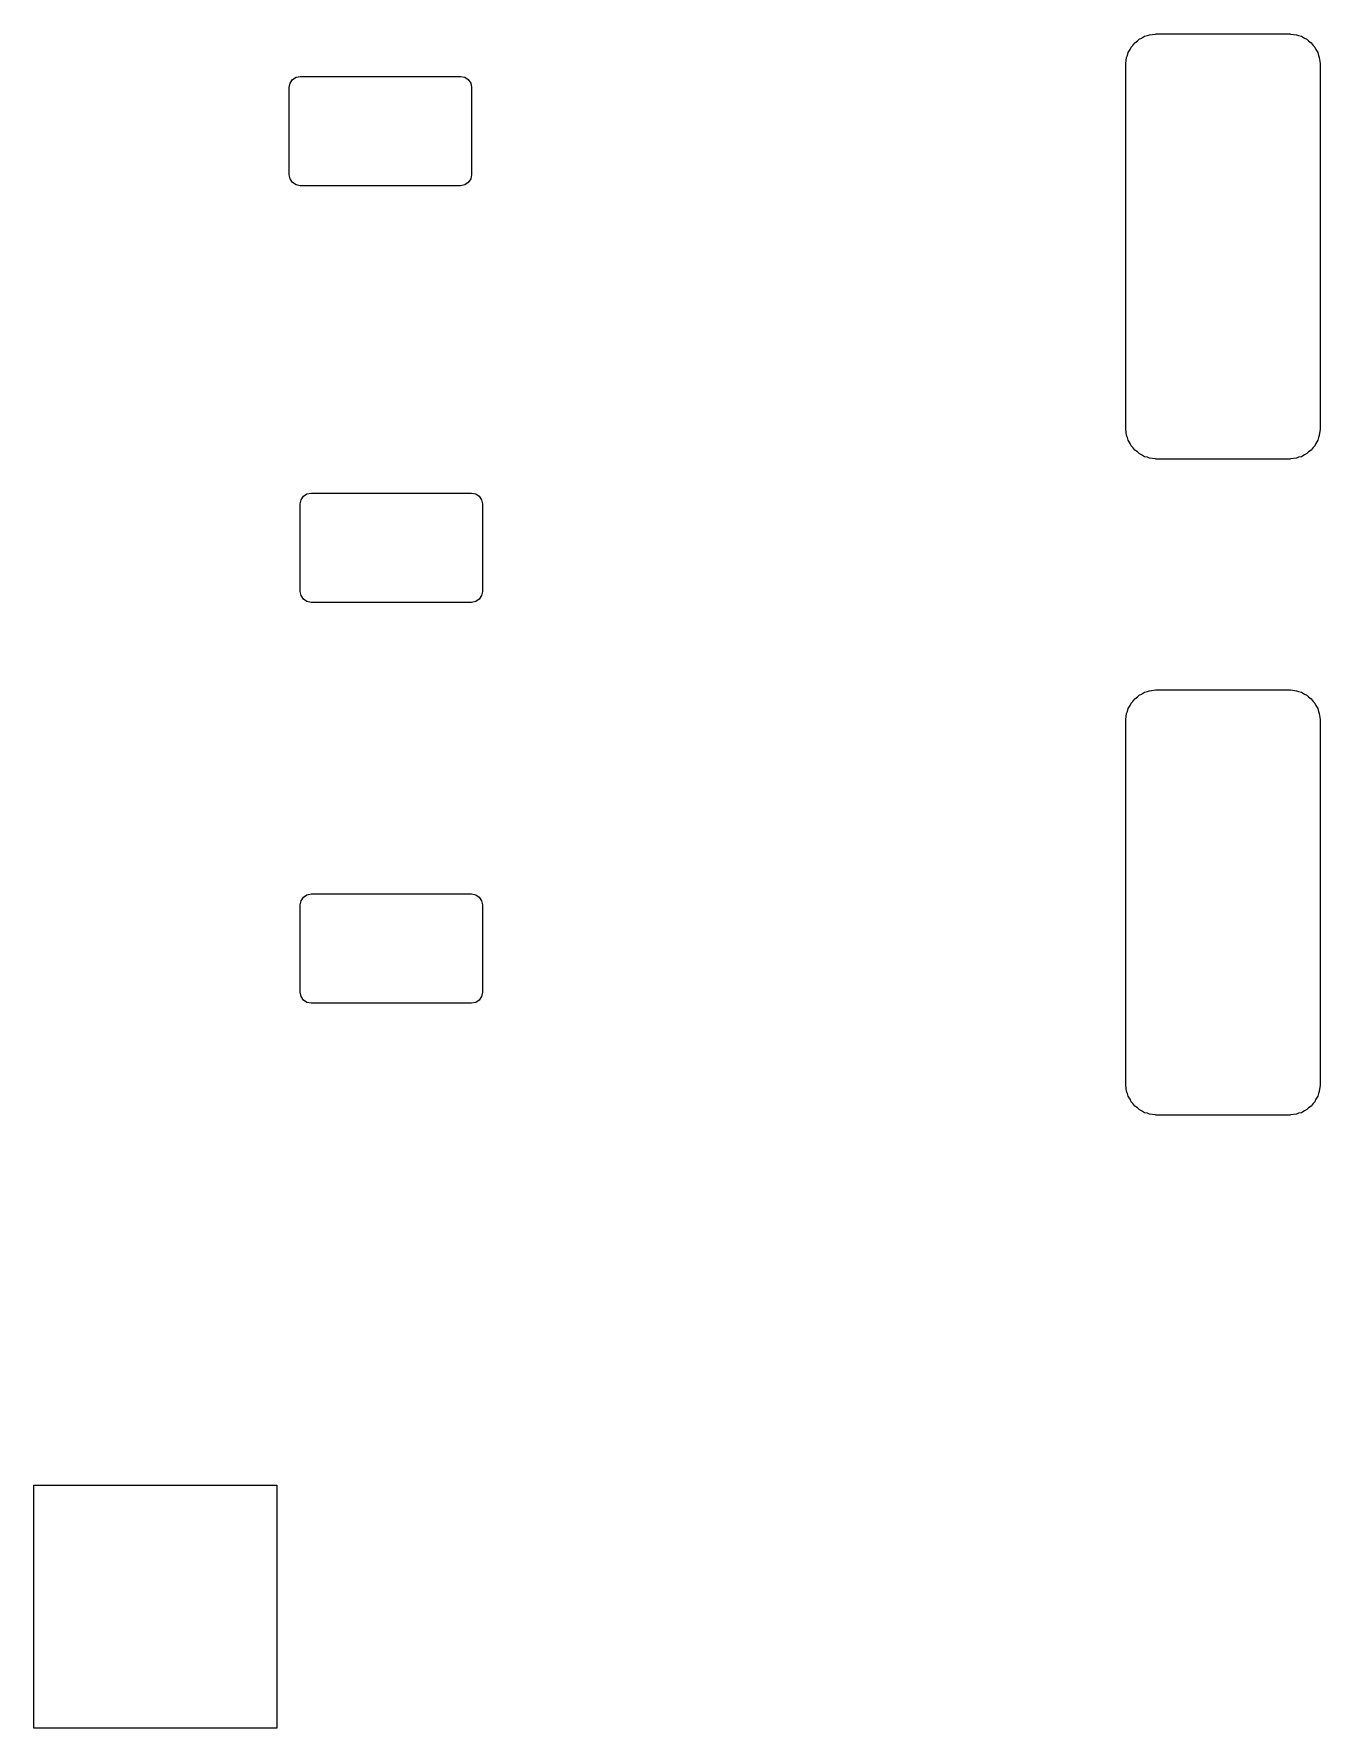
# Model space of a CAD drawing. Header units: millimetres. Extents: x 73.6 to 173.5, y -158 to -94.8.
# Drawn here: x 100.56 to 111.15, y -124.81 to -110.86 of the extents above; entities that cross this region are included whole.
import ezdxf

# ---------------------------------------------------------------- set-up
doc = ezdxf.new("R2010")
doc.units = ezdxf.units.MM
doc.layers.add('F.Mask', color=201, linetype='CONTINUOUS', true_color=0xd864ff)

msp = doc.modelspace()

# ---------------------------------------------------------------- linework, layer by layer
at = {"layer": 'F.Mask', "linetype": 'CONTINUOUS'}
for p, q in [((109.699729, -110.88303), (109.723208, -110.878359)), ((109.723208, -110.878359), (109.740359, -110.870787)), ((109.740359, -110.870787), (109.790551, -110.864964)), ((109.790551, -110.864964), (109.7954, -110.864)), ((109.7954, -110.864), (110.8954, -110.864)), ((110.8954, -110.864), (110.90025, -110.864964)), ((110.90025, -110.864964), (110.95044, -110.870787)), ((110.95044, -110.870787), (110.967589, -110.878359)), ((110.967589, -110.878359), (110.991071, -110.88303)), ((109.56443, -111.018329), (109.581226, -110.993191)), ((109.581226, -110.993191), (109.590008, -110.973303)), ((109.590008, -110.973303), (109.603591, -110.959719)), ((109.603591, -110.959719), (109.618623, -110.937223)), ((109.618623, -110.937223), (109.641119, -110.922191)), ((109.641119, -110.922191), (109.654703, -110.908608)), ((109.654703, -110.908608), (109.674591, -110.899826)), ((109.674591, -110.899826), (109.699729, -110.88303)), ((110.991071, -110.88303), (111.01621, -110.899827)), ((111.01621, -110.899827), (111.036096, -110.908608)), ((111.036096, -110.908608), (111.049677, -110.922189)), ((111.049677, -110.922189), (111.072177, -110.937223)), ((111.072177, -110.937223), (111.08721, -110.959722)), ((111.08721, -110.959722), (111.100791, -110.973303)), ((111.100791, -110.973303), (111.10957, -110.993186)), ((111.10957, -110.993186), (111.12637, -111.018329)), ((109.5454, -111.114), (109.546364, -111.10915)), ((109.5454, -114.114), (109.5454, -111.114)), ((109.546364, -111.10915), (109.552187, -111.058959)), ((109.552187, -111.058959), (109.559759, -111.041808)), ((109.559759, -111.041808), (109.56443, -111.018329)), ((111.12637, -111.018329), (111.131041, -111.041812)), ((111.131041, -111.041812), (111.138612, -111.058959)), ((111.138612, -111.058959), (111.144433, -111.109139)), ((111.144433, -111.109139), (111.1454, -111.114)), ((111.1454, -111.114), (111.1454, -114.114)), ((102.659, -111.304), (102.665851, -111.269558)), ((102.665851, -111.269558), (102.68536, -111.24036)), ((102.68536, -111.24036), (102.714558, -111.220851)), ((102.714558, -111.220851), (102.749, -111.214)), ((102.749, -111.214), (104.069, -111.214)), ((104.069, -111.214), (104.103442, -111.220851)), ((104.103442, -111.220851), (104.13264, -111.24036)), ((104.13264, -111.24036), (104.152149, -111.269558)), ((104.152149, -111.269558), (104.159, -111.304)), ((102.659, -112.024), (102.659, -111.304)), ((104.159, -111.304), (104.159, -112.024)), ((102.665851, -112.058442), (102.659, -112.024)), ((102.68536, -112.08764), (102.665851, -112.058442)), ((102.714558, -112.107149), (102.68536, -112.08764)), ((102.749, -112.114), (102.714558, -112.107149)), ((104.069, -112.114), (102.749, -112.114)), ((104.103442, -112.107149), (104.069, -112.114)), ((104.13264, -112.08764), (104.103442, -112.107149)), ((104.152149, -112.058442), (104.13264, -112.08764)), ((104.159, -112.024), (104.152149, -112.058442)), ((109.546364, -114.118849), (109.5454, -114.114)), ((109.552187, -114.16904), (109.546364, -114.118849)), ((109.559759, -114.186189), (109.552187, -114.16904)), ((109.56443, -114.209671), (109.559759, -114.186189)), ((109.581227, -114.23481), (109.56443, -114.209671)), ((111.12637, -114.209671), (111.109569, -114.234815)), ((111.131041, -114.186185), (111.12637, -114.209671)), ((111.138612, -114.16904), (111.131041, -114.186185)), ((111.144432, -114.118863), (111.138612, -114.16904)), ((111.1454, -114.114), (111.144432, -114.118863)), ((109.590008, -114.254696), (109.581227, -114.23481)), ((109.603589, -114.268277), (109.590008, -114.254696)), ((109.618623, -114.290777), (109.603589, -114.268277)), ((109.641122, -114.30581), (109.618623, -114.290777)), ((109.654703, -114.319391), (109.641122, -114.30581)), ((109.674586, -114.32817), (109.654703, -114.319391)), ((109.699729, -114.34497), (109.674586, -114.32817)), ((109.723212, -114.349641), (109.699729, -114.34497)), ((109.740359, -114.357212), (109.723212, -114.349641)), ((109.790538, -114.363032), (109.740359, -114.357212)), ((109.7954, -114.364), (109.790538, -114.363032)), ((110.8954, -114.364), (109.7954, -114.364)), ((110.900261, -114.363032), (110.8954, -114.364)), ((110.95044, -114.357212), (110.900261, -114.363032)), ((110.967585, -114.349641), (110.95044, -114.357212)), ((110.991071, -114.34497), (110.967585, -114.349641)), ((111.016215, -114.328169), (110.991071, -114.34497)), ((111.036096, -114.319391), (111.016215, -114.328169)), ((111.049674, -114.305812), (111.036096, -114.319391)), ((111.072177, -114.290777), (111.049674, -114.305812)), ((111.087212, -114.268274), (111.072177, -114.290777)), ((111.100791, -114.254696), (111.087212, -114.268274)), ((111.109569, -114.234815), (111.100791, -114.254696)), ((102.804558, -114.650851), (102.839, -114.644)), ((102.839, -114.644), (104.159, -114.644)), ((104.159, -114.644), (104.193442, -114.650851)), ((102.749, -114.734), (102.755851, -114.699558)), ((102.749, -115.454), (102.749, -114.734)), ((102.755851, -114.699558), (102.77536, -114.67036)), ((102.77536, -114.67036), (102.804558, -114.650851)), ((104.193442, -114.650851), (104.22264, -114.67036)), ((104.22264, -114.67036), (104.242149, -114.699558)), ((104.242149, -114.699558), (104.249, -114.734)), ((104.249, -114.734), (104.249, -115.454)), ((102.755851, -115.488442), (102.749, -115.454)), ((104.249, -115.454), (104.242149, -115.488442)), ((102.77536, -115.51764), (102.755851, -115.488442)), ((102.804558, -115.537149), (102.77536, -115.51764)), ((102.839, -115.544), (102.804558, -115.537149)), ((104.159, -115.544), (102.839, -115.544)), ((104.193442, -115.537149), (104.159, -115.544)), ((104.22264, -115.51764), (104.193442, -115.537149)), ((104.242149, -115.488442), (104.22264, -115.51764)), ((109.641119, -116.322191), (109.654703, -116.308608)), ((109.654703, -116.308608), (109.674591, -116.299826)), ((109.674591, -116.299826), (109.699729, -116.28303)), ((109.699729, -116.28303), (109.723208, -116.278359)), ((109.723208, -116.278359), (109.740359, -116.270787)), ((109.740359, -116.270787), (109.790551, -116.264964)), ((109.790551, -116.264964), (109.7954, -116.264)), ((109.7954, -116.264), (110.8954, -116.264)), ((110.8954, -116.264), (110.90025, -116.264964)), ((110.90025, -116.264964), (110.95044, -116.270787)), ((110.95044, -116.270787), (110.967589, -116.278359)), ((110.967589, -116.278359), (110.991071, -116.28303)), ((110.991071, -116.28303), (111.01621, -116.299827)), ((111.01621, -116.299827), (111.036096, -116.308608)), ((111.036096, -116.308608), (111.049677, -116.322189)), ((109.552187, -116.458959), (109.559759, -116.441808)), ((109.559759, -116.441808), (109.56443, -116.418329)), ((109.56443, -116.418329), (109.581226, -116.393191)), ((109.581226, -116.393191), (109.590008, -116.373303)), ((109.590008, -116.373303), (109.603591, -116.359719)), ((109.603591, -116.359719), (109.618623, -116.337223)), ((109.618623, -116.337223), (109.641119, -116.322191)), ((111.049677, -116.322189), (111.072177, -116.337223)), ((111.072177, -116.337223), (111.08721, -116.359722)), ((111.08721, -116.359722), (111.100791, -116.373303)), ((111.100791, -116.373303), (111.10957, -116.393186)), ((111.10957, -116.393186), (111.12637, -116.418329)), ((111.12637, -116.418329), (111.131041, -116.441812)), ((111.131041, -116.441812), (111.138612, -116.458959)), ((109.5454, -116.514), (109.546364, -116.50915)), ((109.5454, -119.514), (109.5454, -116.514)), ((109.546364, -116.50915), (109.552187, -116.458959)), ((111.138612, -116.458959), (111.144433, -116.509139)), ((111.144433, -116.509139), (111.1454, -116.514)), ((111.1454, -116.514), (111.1454, -119.514)), ((102.755851, -117.999558), (102.77536, -117.97036)), ((102.77536, -117.97036), (102.804558, -117.950851)), ((102.804558, -117.950851), (102.839, -117.944)), ((102.839, -117.944), (104.159, -117.944)), ((104.159, -117.944), (104.193442, -117.950851)), ((104.193442, -117.950851), (104.22264, -117.97036)), ((104.22264, -117.97036), (104.242149, -117.999558)), ((102.749, -118.034), (102.755851, -117.999558)), ((102.749, -118.754), (102.749, -118.034)), ((104.242149, -117.999558), (104.249, -118.034)), ((104.249, -118.034), (104.249, -118.754)), ((102.755851, -118.788442), (102.749, -118.754)), ((102.77536, -118.81764), (102.755851, -118.788442)), ((102.804558, -118.837149), (102.77536, -118.81764)), ((104.22264, -118.81764), (104.193442, -118.837149)), ((104.242149, -118.788442), (104.22264, -118.81764)), ((104.249, -118.754), (104.242149, -118.788442)), ((102.839, -118.844), (102.804558, -118.837149)), ((104.159, -118.844), (102.839, -118.844)), ((104.193442, -118.837149), (104.159, -118.844)), ((109.546364, -119.518849), (109.5454, -119.514)), ((109.552187, -119.56904), (109.546364, -119.518849)), ((111.144432, -119.518863), (111.138612, -119.56904)), ((111.1454, -119.514), (111.144432, -119.518863)), ((109.559759, -119.586189), (109.552187, -119.56904)), ((109.56443, -119.609671), (109.559759, -119.586189)), ((109.581227, -119.63481), (109.56443, -119.609671)), ((109.590008, -119.654696), (109.581227, -119.63481)), ((109.603589, -119.668277), (109.590008, -119.654696)), ((111.100791, -119.654696), (111.087212, -119.668274)), ((111.109569, -119.634815), (111.100791, -119.654696)), ((111.12637, -119.609671), (111.109569, -119.634815)), ((111.131041, -119.586185), (111.12637, -119.609671)), ((111.138612, -119.56904), (111.131041, -119.586185)), ((109.618623, -119.690777), (109.603589, -119.668277)), ((109.641122, -119.70581), (109.618623, -119.690777)), ((109.654703, -119.719391), (109.641122, -119.70581)), ((109.674586, -119.72817), (109.654703, -119.719391)), ((109.699729, -119.74497), (109.674586, -119.72817)), ((109.723212, -119.749641), (109.699729, -119.74497)), ((109.740359, -119.757212), (109.723212, -119.749641)), ((109.790538, -119.763032), (109.740359, -119.757212)), ((109.7954, -119.764), (109.790538, -119.763032)), ((110.8954, -119.764), (109.7954, -119.764)), ((110.900261, -119.763032), (110.8954, -119.764)), ((110.95044, -119.757212), (110.900261, -119.763032)), ((110.967585, -119.749641), (110.95044, -119.757212)), ((110.991071, -119.74497), (110.967585, -119.749641)), ((111.016215, -119.728169), (110.991071, -119.74497)), ((111.036096, -119.719391), (111.016215, -119.728169)), ((111.049674, -119.705812), (111.036096, -119.719391)), ((111.072177, -119.690777), (111.049674, -119.705812)), ((111.087212, -119.668274), (111.072177, -119.690777)), ((100.5561, -124.811), (100.5561, -122.811)), ((100.5561, -122.811), (102.5561, -122.811)), ((102.5561, -122.811), (102.5561, -124.811)), ((102.5561, -124.811), (100.5561, -124.811))]:
    msp.add_line(p, q, dxfattribs=at)

doc.saveas('drawing.dxf')
